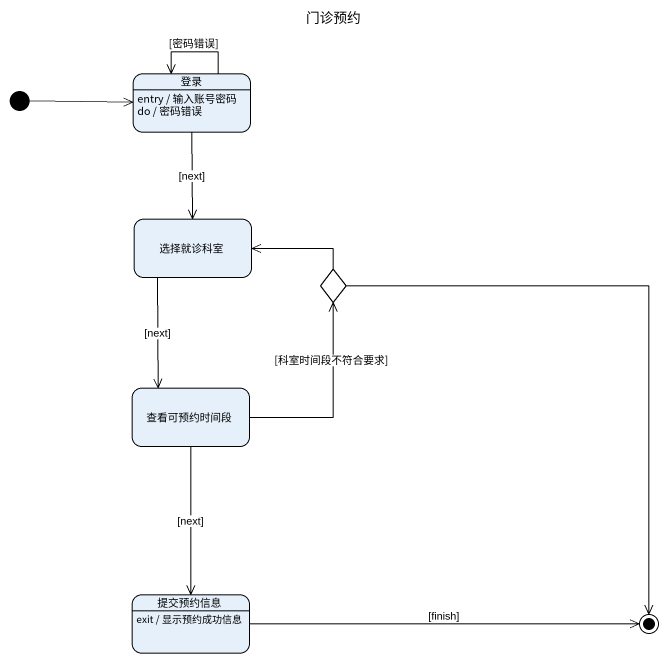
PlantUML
@startuml
title 门诊预约
hide empty description
state 登录
登录 : entry / 输入账号密码
登录 : do / 密码错误
state 选择就诊科室
state choice1 <<choice>>
state 查看可预约时间段
state 提交预约信息
提交预约信息 : exit / 显示预约成功信息
[*] -right-> 登录
登录 --> 登录 : [密码错误]
登录 --> 选择就诊科室 : [next]
选择就诊科室 --> 查看可预约时间段 : [next]
choice1 -left-> 选择就诊科室
查看可预约时间段 -up-> choice1 : [科室时间段不符合要求]
查看可预约时间段 --> 提交预约信息 : [next]
choice1 --> [*]
提交预约信息 -right-> [*] : [finish]
@enduml
